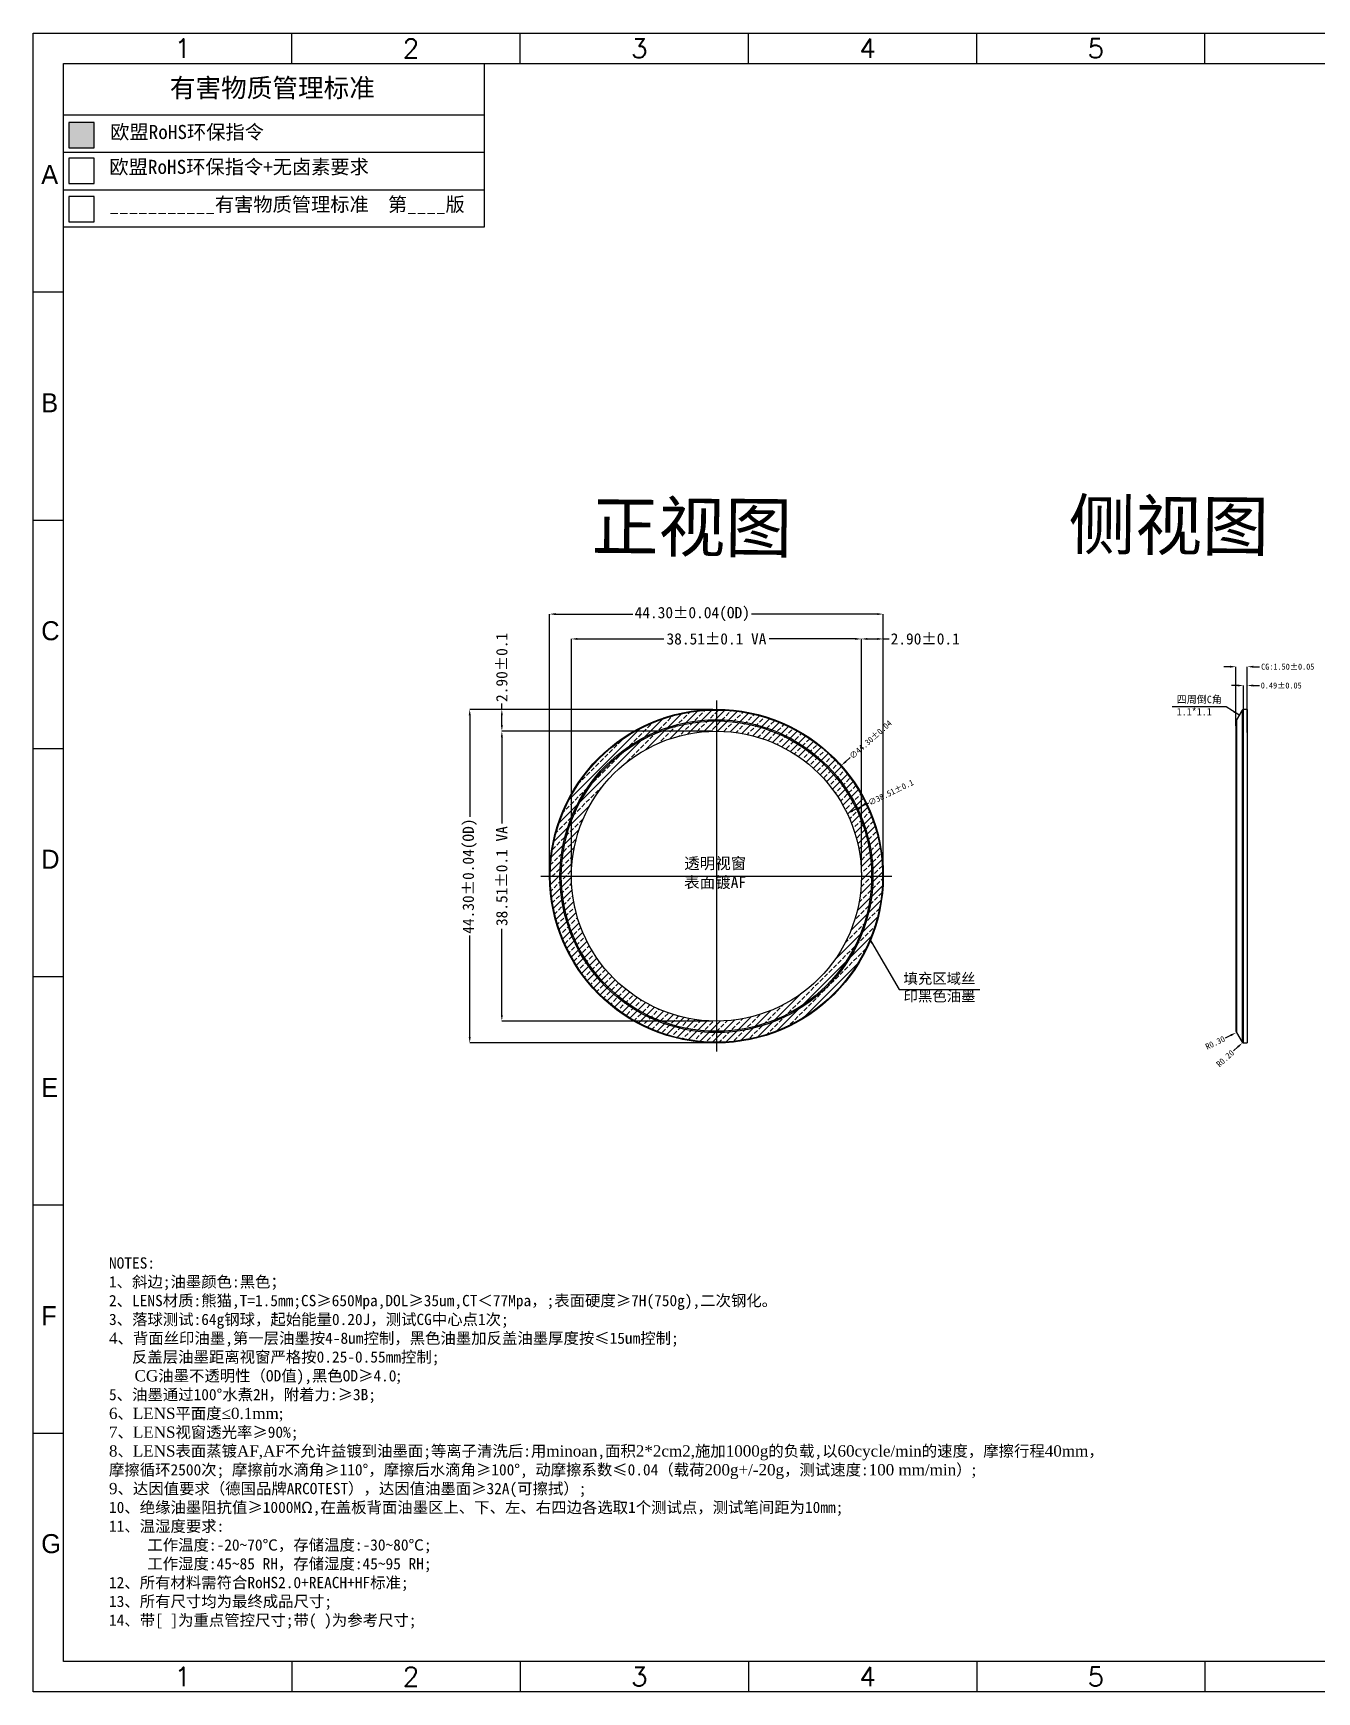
# Model space of a CAD drawing. Header units: millimetres. Extents: x -19 to 3409, y 490 to 920.
# Drawn here: x 2739.9 to 2910.4, y 644.2 to 864.5 of the extents above; entities that cross this region are included whole.
import ezdxf
from ezdxf.lldxf.tags import DXFTag

# ---------------------------------------------------------------- set-up
doc = ezdxf.new("R2010")
doc.units = ezdxf.units.MM
doc.layers.get('0').update_dxf_attribs({"lineweight": 5})
doc.layers.get('Defpoints').update_dxf_attribs({"lineweight": 5})
doc.layers.add('DIM', color=3, linetype='Continuous', lineweight=5)
doc.layers.add('图框', color=7, linetype='Continuous', lineweight=5)
doc.styles.get("Standard").update_dxf_attribs({"font": 'txt', "bigfont": 'gbcbig.shx'})
doc.styles.add('常规', font='', dxfattribs={"height": 1.5})
doc.styles.add('汉字', font='')
doc.styles.add('黑体', font='simhei.ttf')
doc.styles.get('常规').set_extended_font_data('SimSun')
doc.styles.get('汉字').set_extended_font_data('SimSun')
tags = doc.linetypes.add('CENTER', pattern=[0.6, 0.375, -0.075, 0.075, -0.075]).pattern_tags.tags
tags[10:11] = [DXFTag(74, 4), DXFTag(75, 0), DXFTag(340, '0'), DXFTag(46, 1.0), DXFTag(50, 0.0), DXFTag(44, 0.0), DXFTag(45, 0.0)]
tags[8:9] = [DXFTag(74, 4), DXFTag(75, 0), DXFTag(340, '0'), DXFTag(46, 1.0), DXFTag(50, 0.0), DXFTag(44, 0.0), DXFTag(45, 0.0)]
tags[6:7] = [DXFTag(74, 4), DXFTag(75, 0), DXFTag(340, '0'), DXFTag(46, 1.0), DXFTag(50, 0.0), DXFTag(44, 0.0), DXFTag(45, 0.0)]
tags[4:5] = [DXFTag(74, 4), DXFTag(75, 0), DXFTag(340, '0'), DXFTag(46, 1.0), DXFTag(50, 0.0), DXFTag(44, 0.0), DXFTag(45, 0.0)]
doc.dimstyles.new('DIM', dxfattribs={"dimtxt": 0.8, "dimasz": 0.8, "dimexe": 0, "dimexo": 0.5, "dimgap": 0.11, "dimtad": 0, "dimzin": 1, "dimdsep": 46, "dimtxsty": '汉字', "dimcen": 0, "dimclrd": 256, "dimclre": 256, "dimclrt": 256, "dimadec": 0, "dimazin": 0, "dimtm": 1e-09, "dimtfac": 1, "dimtofl": 0, "dimtmove": 0, "dimatfit": 3, "dimfxl": 0, "dimlwd": 5, "dimlwe": 5, "dimarcsym": 0})

# ---------------------------------------------------------------- blocks, each defined once
blk = doc.blocks.new('*D97')
at = {"layer": 'Defpoints', "color": 0, "lineweight": 5, "transparency": 16777216}
for p in [(2901.137530870807, 777.8800237559018), (2900.644567622508, 774.1965275257448), (2901.137530870807, 773.434177672154)]:
    blk.add_point(p, dxfattribs=at)
at = {"layer": 'DIM', "lineweight": 5, "transparency": 16777216}
for p, q in [((2899.844567622507, 777.8800237559018), (2899.044567622508, 777.8800237559018)), ((2900.644567622508, 774.6965275257448), (2900.644567622508, 777.8800237559018)), ((2901.137530870807, 773.934177672154), (2901.137530870807, 777.8800237559018)), ((2901.937530870808, 777.8800237559018), (2902.737530870807, 777.8800237559018))]:
    blk.add_line(p, q, dxfattribs=at)
for points in [[(2899.844567622507, 778.0133570892351), (2899.844567622507, 777.7466904225685), (2900.644567622508, 777.8800237559018)], [(2901.937530870808, 778.0133570892351), (2901.937530870808, 777.7466904225685), (2901.137530870807, 777.8800237559018)]]:
    blk.add_solid(points, dxfattribs=at)
at = {"layer": 'DIM', "lineweight": 5, "transparency": 16777216, "insert": (2905.645296233936, 777.8800237559018), "char_height": 0.8, "attachment_point": 5, "style": '汉字'}
blk.add_mtext('0.49±0.05', dxfattribs=at)
blk = doc.blocks.new('*D185')
at = {"layer": 'Defpoints', "color": 0, "lineweight": 5, "transparency": 16777216}
for p in [(16.57900382246847, 14.68874168384012), (-16.57900382246877, -14.68874168383993)]:
    blk.add_point(p, dxfattribs=at)
at = {"layer": 'DIM', "color": 1, "lineweight": 5, "transparency": 16777216}
blk.add_line((17.77658423402376, 15.7497794578421), (17.17779402824612, 15.21926057084111), dxfattribs=at)
blk.add_solid([(17.08937421374595, 15.31905893847072), (17.26621384274628, 15.11946220321151), (16.57900382246847, 14.68874168384012)], dxfattribs=at)
at = {"layer": 'DIM', "color": 1, "lineweight": 5, "transparency": 16777216, "insert": (20.46976424876952, 18.13589541319692), "char_height": 0.8, "attachment_point": 5, "rotation": 41.54044798630232, "style": '汉字'}
blk.add_mtext('∅44.30±0.04', dxfattribs=at)
blk = doc.blocks.new('*D186')
at = {"layer": 'Defpoints', "color": 0, "lineweight": 5, "transparency": 16777216}
for p in [(17.35784889300272, 8.32872567725883), (-17.35784988164209, -8.32872567725769)]:
    blk.add_point(p, dxfattribs=at)
at = {"layer": 'DIM', "color": 1, "lineweight": 5, "transparency": 16777216}
blk.add_line((20.21262397073687, 9.698517404457881), (18.079116644364, 8.674807793014972), dxfattribs=at)
blk.add_solid([(18.02143629173797, 8.79501908490852), (18.13679699699002, 8.554596501121427), (17.35784889300272, 8.32872567725883)], dxfattribs=at)
at = {"layer": 'DIM', "color": 1, "lineweight": 5, "transparency": 16777216, "insert": (23.16453792298528, 11.11491876746917), "char_height": 0.8, "attachment_point": 5, "rotation": 25.632844260396777, "style": '汉字'}
blk.add_mtext('∅38.51±0.1', dxfattribs=at)
blk = doc.blocks.new('*D104')
at = {"layer": 'Defpoints', "color": 0, "lineweight": 5, "transparency": 16777216}
for p in [(2901.137530870807, 780.3777581904085), (2899.637530870809, 772.0276969235434), (2901.137530870807, 771.1629842480427)]:
    blk.add_point(p, dxfattribs=at)
at = {"layer": 'DIM', "lineweight": 5, "transparency": 16777216}
for p, q in [((2898.837530870809, 780.3777581904085), (2898.037530870809, 780.3777581904085)), ((2899.637530870809, 772.5276969235434), (2899.637530870809, 780.3777581904085)), ((2901.137530870807, 771.6629842480427), (2901.137530870807, 780.3777581904085)), ((2901.937530870807, 780.3777581904085), (2902.737530870807, 780.3777581904085))]:
    blk.add_line(p, q, dxfattribs=at)
for points in [[(2898.837530870809, 780.5110915237418), (2898.837530870809, 780.2444248570752), (2899.637530870809, 780.3777581904085)], [(2901.937530870807, 780.5110915237418), (2901.937530870807, 780.2444248570752), (2901.137530870807, 780.3777581904085)]]:
    blk.add_solid(points, dxfattribs=at)
at = {"layer": 'DIM', "lineweight": 5, "transparency": 16777216, "insert": (2906.512335340081, 780.3777581904085), "char_height": 0.8, "attachment_point": 5, "style": '汉字'}
blk.add_mtext('CG:1.50±0.05', dxfattribs=at)
blk = doc.blocks.new('*D116')
at = {"layer": 'Defpoints', "color": 0, "lineweight": 5, "transparency": 16777216}
for p in [(2900.496305004879, 730.4303782376719), (2900.644567622506, 730.564610112476)]:
    blk.add_point(p, dxfattribs=at)
at = {"layer": 'DIM', "lineweight": 5, "transparency": 16777216}
blk.add_line((2899.310204063851, 729.3565232392227), (2899.903254534365, 729.8934507384474), dxfattribs=at)
blk.add_solid([(2899.813766617828, 729.9922924835332), (2899.992742450903, 729.7946089933619), (2900.496305004879, 730.4303782376719)], dxfattribs=at)
at = {"layer": 'DIM', "lineweight": 5, "transparency": 16777216, "insert": (2898.203245542457, 728.3543210655655), "char_height": 0.8, "attachment_point": 5, "rotation": 42.156609024430644, "style": '汉字'}
blk.add_mtext('R0.20', dxfattribs=at)
blk = doc.blocks.new('T2')
at = {"color": 6, "linetype": 'Continuous'}
for p, q in [((-0.6590454525471614, 22.05815151825943), (-1.452353542614674, 20.77411671143836)), ((0, 22.14999999999993), (-0.4908097574698331, 22.14999999999993)), ((0, 22.14999999999993), (0, -22.15000000000004)), ((-1.499999999999091, 20.61188943404893), (-1.5, -20.61188943414886)), ((-1.452353542616038, -20.77411671153795), (-0.659045452614464, -22.05815151825955)), ((-0.4908097575371357, -22.15000000000016), (0, -22.15000000000004))]:
    blk.add_line(p, q, dxfattribs=at)
at = {"color": 6, "lineweight": 5}
for p, q in [((-0.6590454525471614, 22.05815151825943), (-0.659045452614464, -22.05815151825955)), ((-0.4908097575371357, -22.15000000000016), (-0.4908097574693784, 22.14999999999993)), ((-1.452353542614674, 20.77411671143859), (-1.452353542616493, -20.77411671153716))]:
    blk.add_line(p, q, dxfattribs=at)
at = {"color": 6, "linetype": 'Continuous'}
for centre, radius, start, end in [((-0.4908097574698331, 21.94999999999989), 0.2, 90, 147.2647737289539), ((-1.199999999998909, 20.61188943404893), 0.3, 147.2647737289539, 180), ((-1.199999999999818, -20.61188943414886), 0.3, 180, 212.7352262709827), ((-0.4908097575371357, -21.95000000000011), 0.2, 212.7352262709938, 270)]:
    blk.add_arc(centre, radius, start, end, dxfattribs=at)
blk = doc.blocks.new('*D149')
at = {"layer": 'Defpoints', "color": 0, "lineweight": 5, "transparency": 16777216}
for p in [(2899.666827215249, 731.7734166533844), (2899.937530870808, 731.902720678328)]:
    blk.add_point(p, dxfattribs=at)
at = {"layer": 'DIM', "lineweight": 5, "transparency": 16777216}
blk.add_line((2898.223074385598, 731.0837951870162), (2898.944950800424, 731.4286059202002), dxfattribs=at)
blk.add_solid([(2898.887482344893, 731.5489186560045), (2899.002419255954, 731.308293184396), (2899.666827215249, 731.7734166533844)], dxfattribs=at)
at = {"layer": 'DIM', "lineweight": 5, "transparency": 16777216, "insert": (2896.875655761864, 730.440188616676), "char_height": 0.8, "attachment_point": 5, "rotation": 25.53189130172447, "style": '汉字'}
blk.add_mtext('R0.30', dxfattribs=at)
blk = doc.blocks.new('*D237')
at = {"layer": 'Defpoints', "color": 0, "lineweight": 5, "transparency": 16777216}
for p in [(2852.797469803277, 787.3679170930403), (2808.497469803277, 752.5646101124771), (2852.797469803277, 752.5646101124771)]:
    blk.add_point(p, dxfattribs=at)
at = {"layer": 'DIM', "lineweight": 5, "transparency": 16777216}
for p, q in [((2808.497469803277, 753.0646101124771), (2808.497469803277, 787.3679170930403)), ((2809.297469803277, 787.3679170930403), (2819.554802895908, 787.3679170930403)), ((2851.997469803277, 787.3679170930403), (2835.319495633338, 787.3679170930403)), ((2852.797469803277, 753.0646101124771), (2852.797469803277, 787.3679170930403))]:
    blk.add_line(p, q, dxfattribs=at)
for points in [[(2809.297469803277, 787.5012504263736), (2809.297469803277, 787.234583759707), (2808.497469803277, 787.3679170930403)], [(2851.997469803277, 787.5012504263736), (2851.997469803277, 787.234583759707), (2852.797469803277, 787.3679170930403)]]:
    blk.add_solid(points, dxfattribs=at)
at = {"layer": 'DIM', "lineweight": 5, "transparency": 16777216, "insert": (2827.437149264623, 787.3679170930403), "char_height": 1.5, "attachment_point": 5, "style": '汉字'}
blk.add_mtext('\\A1;44.30±0.04(OD)', dxfattribs=at)
blk = doc.blocks.new('*D238')
at = {"layer": 'Defpoints', "color": 0, "lineweight": 5, "transparency": 16777216}
for p in [(2849.900069308957, 784.0664901156209), (2811.394869308957, 752.5646101124771), (2849.900069308957, 752.5646101124771)]:
    blk.add_point(p, dxfattribs=at)
at = {"layer": 'DIM', "lineweight": 5, "transparency": 16777216}
for p, q in [((2811.394869308957, 753.0646101124771), (2811.394869308957, 784.0664901156209)), ((2812.194869308958, 784.0664901156209), (2823.649201152532, 784.0664901156209)), ((2849.100069308957, 784.0664901156209), (2837.645737465382, 784.0664901156209)), ((2849.900069308957, 753.0646101124771), (2849.900069308957, 784.0664901156209))]:
    blk.add_line(p, q, dxfattribs=at)
for points in [[(2812.194869308958, 784.1998234489542), (2812.194869308958, 783.9331567822876), (2811.394869308957, 784.0664901156209)], [(2849.100069308957, 784.1998234489542), (2849.100069308957, 783.9331567822876), (2849.900069308957, 784.0664901156209)]]:
    blk.add_solid(points, dxfattribs=at)
at = {"layer": 'DIM', "lineweight": 5, "transparency": 16777216, "insert": (2830.647469308957, 784.0664901156209), "char_height": 1.5, "attachment_point": 5, "style": '汉字'}
blk.add_mtext('38.51%%P0.1 VA', dxfattribs=at)
blk = doc.blocks.new('*D239')
at = {"layer": 'Defpoints', "color": 0, "lineweight": 5, "transparency": 16777216}
for p in [(2830.647469803277, 771.8172101124771), (2802.14944871969, 733.3120101124772), (2830.647469803277, 733.3120101124771)]:
    blk.add_point(p, dxfattribs=at)
at = {"layer": 'DIM', "lineweight": 5, "transparency": 16777216}
for p, q in [((2830.147469803277, 771.8172101124771), (2802.14944871969, 771.8172101124773)), ((2802.14944871969, 771.0172101124773), (2802.14944871969, 759.5628782689018)), ((2802.14944871969, 734.1120101124772), (2802.14944871969, 745.5663419560526)), ((2830.147469803277, 733.3120101124771), (2802.14944871969, 733.3120101124772))]:
    blk.add_line(p, q, dxfattribs=at)
for points in [[(2802.016115386356, 771.0172101124773), (2802.282782053023, 771.0172101124773), (2802.14944871969, 771.8172101124773)], [(2802.016115386356, 734.1120101124772), (2802.282782053023, 734.1120101124772), (2802.14944871969, 733.3120101124772)]]:
    blk.add_solid(points, dxfattribs=at)
at = {"layer": 'DIM', "lineweight": 5, "transparency": 16777216, "insert": (2802.14944871969, 752.5646101124776), "char_height": 1.5, "attachment_point": 5, "rotation": 90, "style": '汉字'}
blk.add_mtext('38.51%%P0.1 VA', dxfattribs=at)
blk = doc.blocks.new('*D240')
at = {"layer": 'Defpoints', "color": 0, "lineweight": 5, "transparency": 16777216}
for p in [(2852.797469803277, 784.0664901156209), (2849.900069308957, 752.5646101124771), (2852.797469803277, 752.5646101124771)]:
    blk.add_point(p, dxfattribs=at)
at = {"layer": 'DIM', "lineweight": 5, "transparency": 16777216}
for p, q in [((2849.900069308957, 753.0646101124771), (2849.900069308957, 784.0664901156209)), ((2850.700069308957, 784.0664901156209), (2851.997469803277, 784.0664901156209)), ((2852.797469803277, 753.0646101124771), (2852.797469803277, 784.0664901156209)), ((2852.797469803277, 784.0664901156209), (2853.597469803277, 784.0664901156209))]:
    blk.add_line(p, q, dxfattribs=at)
for points in [[(2850.700069308957, 784.1998234489542), (2850.700069308957, 783.9331567822876), (2849.900069308957, 784.0664901156209)], [(2851.997469803277, 784.1998234489542), (2851.997469803277, 783.9331567822876), (2852.797469803277, 784.0664901156209)]]:
    blk.add_solid(points, dxfattribs=at)
at = {"layer": 'DIM', "lineweight": 5, "transparency": 16777216, "insert": (2858.370877624506, 784.0664901156209), "char_height": 1.5, "attachment_point": 5, "style": '汉字'}
blk.add_mtext('2.90%%P0.1', dxfattribs=at)
blk = doc.blocks.new('*D241')
at = {"layer": 'Defpoints', "color": 0, "lineweight": 5, "transparency": 16777216}
for p in [(2802.149448719691, 774.7146101124772), (2830.647469803277, 774.7146101124771), (2830.647469803277, 771.8172101124771)]:
    blk.add_point(p, dxfattribs=at)
at = {"layer": 'DIM', "lineweight": 5, "transparency": 16777216}
for p, q in [((2802.149448719691, 774.7146101124772), (2802.149448719691, 775.5146101124772)), ((2830.147469803277, 774.7146101124771), (2802.149448719691, 774.7146101124772)), ((2802.149448719691, 772.6172101124772), (2802.149448719691, 773.9146101124772)), ((2830.147469803277, 771.8172101124771), (2802.149448719691, 771.8172101124773))]:
    blk.add_line(p, q, dxfattribs=at)
for points in [[(2802.016115386357, 773.9146101124772), (2802.282782053024, 773.9146101124772), (2802.149448719691, 774.7146101124772)], [(2802.016115386357, 772.6172101124772), (2802.282782053024, 772.6172101124772), (2802.149448719691, 771.8172101124773)]]:
    blk.add_solid(points, dxfattribs=at)
at = {"layer": 'DIM', "lineweight": 5, "transparency": 16777216, "insert": (2802.149448719691, 780.2880179337066), "char_height": 1.5, "attachment_point": 5, "rotation": 90, "style": '汉字'}
blk.add_mtext('2.90%%P0.1', dxfattribs=at)
blk = doc.blocks.new('*D242')
at = {"layer": 'Defpoints', "color": 0, "lineweight": 5, "transparency": 16777216}
for p in [(2830.647469803277, 774.7146101124771), (2797.885488287246, 730.4146101124772), (2830.647469803277, 730.4146101124771)]:
    blk.add_point(p, dxfattribs=at)
at = {"layer": 'DIM', "lineweight": 5, "transparency": 16777216}
for p, q in [((2830.147469803277, 774.7146101124771), (2797.885488287246, 774.7146101124772)), ((2797.885488287246, 773.9146101124772), (2797.885488287246, 760.4469564811923)), ((2797.885488287246, 731.2146101124772), (2797.885488287246, 744.6822637437622)), ((2830.147469803277, 730.4146101124771), (2797.885488287246, 730.4146101124772))]:
    blk.add_line(p, q, dxfattribs=at)
for points in [[(2797.752154953912, 773.9146101124772), (2798.018821620579, 773.9146101124772), (2797.885488287246, 774.7146101124772)], [(2797.752154953912, 731.2146101124772), (2798.018821620579, 731.2146101124772), (2797.885488287246, 730.4146101124772)]]:
    blk.add_solid(points, dxfattribs=at)
at = {"layer": 'DIM', "lineweight": 5, "transparency": 16777216, "insert": (2797.885488287246, 752.5646101124776), "char_height": 1.5, "attachment_point": 5, "rotation": 90, "style": '汉字'}
blk.add_mtext('\\A1;44.30±0.04(OD)', dxfattribs=at)
blk = doc.blocks.new('T1')
at = {"linetype": 'Continuous'}
h = blk.add_hatch(dxfattribs=at)
h.set_pattern_fill('JIS_STN_2.5', color=6, scale=0.5)
h.set_pattern_definition([(45, (-2776.984176670839, -808.9647290177832), (-0.8838834764831843, 0.8838834764831844), []), (45, (-2776.101676670839, -808.9647290177832), (-0.8838834764831843, 0.8838834764831844), [0.6, -0.25])])
h.paths.add_polyline_path([(-22.15000000000009, 4.547473508864641e-13, 1), (22.15000000000009, 4.547473508864641e-13, 1)])
h.paths.add_polyline_path([(19.25259950567988, 6.821210263296962e-13, -1), (-19.25260049431972, 6.821210263296962e-13, -1)], flags=16)
at = {"color": 1, "linetype": 'CENTER'}
blk.add_line((0, 23.31000000000006), (0, -23.31000000000017), dxfattribs=at)
blk.add_lwpolyline([(-23.30999999999995, 2.273736754432321e-13), (23.30999999999995, 2.273736754432321e-13)], dxfattribs=at)
at = {"color": 6, "linetype": 'Continuous'}
for centre, radius in [((0, 2.273736754432321e-13), 22.15), ((-4.943199201079551e-07, 2.273736754432321e-13), 19.2526)]:
    blk.add_circle(centre, radius, dxfattribs=at)
at = {"color": 255, "linetype": 'Continuous'}
for radius in [22.0609400392, 20.7755773675, 20.6091673087]:
    blk.add_circle((0, 2.273736754432321e-13), radius, dxfattribs=at)
at = {"layer": 'DIM', "color": 1, "lineweight": 5}
dim = blk.add_diameter_dim_2p(p1=(-16.57900382246877, -14.68874168383993), p2=(16.57900382246847, 14.68874168384012), dimstyle='DIM', override={"dimclrd": 1, "dimclrt": 1, "dimtol": 1, "dimtp": 0.04, "dimtm": 0.04}, dxfattribs=at)
dim.commit()
dim.dimension.update_dxf_attribs({"geometry": '*D185', "text_midpoint": (20.46976424876952, 18.13589541319692)})
dim = blk.add_diameter_dim_2p(p1=(-17.35784988164209, -8.32872567725769), p2=(17.35784889300272, 8.32872567725883), dimstyle='DIM', override={"dimclrd": 1, "dimclrt": 1, "dimtol": 1, "dimtp": 0.1, "dimtm": 0.1}, dxfattribs=at)
dim.commit()
dim.dimension.update_dxf_attribs({"geometry": '*D186', "text_midpoint": (23.16453792298528, 11.11491876746917), "dimtype": 163})

msp = doc.modelspace()

# ---------------------------------------------------------------- hatches: boundary and pattern name
at = {"lineweight": 5}
h = msp.add_hatch(dxfattribs=at)
h.set_pattern_fill('ANGLE', color=2, angle=180)
h.set_pattern_definition([(180, (5215.892692148225, 625.7125474458729), (-8.554157892044263e-16, -6.985), [5.08, -1.905]), (270, (5215.892692148225, 625.7125474458729), (6.985, -1.283123683806639e-15), [5.08, -1.905])])
h.paths.add_polyline_path([(2799.726687283579, 808.2383939328373), (2803.726687283579, 808.2383939328374), (2803.726687283579, 811.2383939328373, 0.4142135623730951), (2802.726687283579, 812.2383939328373), (2799.726687283579, 812.2383939328373)])
h = msp.add_hatch(dxfattribs=at)
h.set_pattern_fill('ANGLE', color=2, angle=180)
h.set_pattern_definition([(180, (5243.614609579707, 625.7281202551029), (-8.554157892044263e-16, -6.985), [5.08, -1.905]), (270, (5243.614609579707, 625.7281202551029), (6.985, -1.283123683806639e-15), [5.08, -1.905])])
h.paths.add_polyline_path([(2827.44860471506, 808.2539667420673), (2831.44860471506, 808.2539667420674), (2831.44860471506, 811.2539667420673, 0.4142135623730951), (2830.44860471506, 812.2539667420673), (2827.44860471506, 812.2539667420673)])
at = {"layer": '图框', "lineweight": 5}
msp.add_hatch(color=3, dxfattribs=at).paths.add_polyline_path([(2744.672898461456, 852.6679008486084), (2744.672898461456, 849.3053096166084), (2748.035489693456, 849.3053096166084), (2748.035489693456, 852.6679008486084)])

# ---------------------------------------------------------------- linework, layer by layer
at = {"layer": '图框', "color": 7, "linetype": 'ByBlock', "lineweight": 5, "ltscale": 0.55}
for p, q in [((2739.917119437978, 644.2302454928516), (2739.917119437979, 864.5204282136949)), ((2739.917119437979, 864.5204282136949), (3051.109189639414, 864.5204282136949)), ((2774.269954538704, 860.4783931129716), (2774.269954538704, 864.5204282136949)), ((2804.580754538703, 860.4783931129716), (2804.580754538703, 864.5204282136949)), ((2834.891554538703, 860.4783931129716), (2834.891554538703, 864.5204282136949)), ((2865.202354538703, 860.4783931129716), (2865.202354538703, 864.5204282136949)), ((2895.513154538703, 860.4783931129716), (2895.513154538703, 864.5204282136949)), ((2743.959154538702, 648.2722805935753), (2743.959154538702, 860.4783931129716)), ((2743.959154538702, 860.4783931129716), (3047.067154538705, 860.4783931129716)), ((2739.917119437979, 830.163129857541), (2743.959154538702, 830.163129857541)), ((2739.917119437979, 799.8478666021105), (2743.959154538702, 799.8478666021105)), ((2739.917119437979, 769.5326033466799), (2743.959154538702, 769.5326033466799)), ((2739.917119437979, 739.2173400912492), (2743.959154538702, 739.2173400912492)), ((2739.917119437979, 708.9020768358185), (2743.959154538702, 708.9020768358185)), ((2739.917119437979, 678.5868135803878), (2743.959154538702, 678.5868135803878)), ((3047.067154538704, 648.2722805935753), (2743.959154538702, 648.2722805935753)), ((2774.269954538704, 648.272280593574), (2774.269954538704, 644.2302454928507)), ((2804.580754538703, 648.272280593574), (2804.580754538703, 644.2302454928507)), ((2834.891554538703, 648.272280593574), (2834.891554538703, 644.2302454928507)), ((2865.202354538703, 648.272280593574), (2865.202354538703, 644.2302454928507)), ((2895.513154538703, 648.272280593574), (2895.513154538703, 644.2302454928507)), ((2895.513154538703, 648.272280593574), (2895.513154538703, 644.2302454928507)), ((3051.10918963943, 644.2302454928506), (2739.917119437979, 644.2302454928516))]:
    msp.add_line(p, q, dxfattribs=at)
at = {"layer": '图框', "color": 1, "lineweight": 5}
for points in [[(2743.959154538702, 860.4783931129716), (2799.802237430214, 860.4783931129716), (2799.802237430214, 838.7404860356538), (2743.959154538702, 838.7404860356538)], [(2744.672898461456, 849.3053096166084), (2748.035489693456, 849.3053096166084), (2748.035489693456, 852.6679008486084), (2744.672898461456, 852.6679008486084)], [(2744.672898461456, 844.5583272005548), (2748.035489693456, 844.5583272005548), (2748.035489693456, 847.9209184325548), (2744.672898461456, 847.9209184325548)], [(2744.672898461456, 839.4599759045702), (2748.035489693456, 839.4599759045702), (2748.035489693456, 842.8225671365703), (2744.672898461456, 842.8225671365703)]]:
    msp.add_lwpolyline(points, close=True, dxfattribs=at)
at = {"layer": '图框', "color": 1, "linetype": 'Continuous', "lineweight": 5}
for points in [[(2743.959154538702, 853.6853359556538), (2799.802237430214, 853.6853359556538)], [(2743.959154538702, 848.7037193156541), (2799.802237430214, 848.7037193156541)], [(2743.959154538702, 843.7221026756534), (2799.802237430214, 843.7221026756534)]]:
    msp.add_lwpolyline(points, dxfattribs=at)

# ---------------------------------------------------------------- block references
at = {"lineweight": 5}
for name, p in [('T1', (2830.647469803277, 752.5646101124769)), ('T2', (2901.137530870807, 752.5646101124769))]:
    msp.add_blockref(name, p, dxfattribs=at)

# ---------------------------------------------------------------- texts
at = {"color": 3, "char_height": 6.5, "width": 39.65517184932808, "attachment_point": 1, "rotation": 359.4231826596138}
for s, insert in [('{\\fSimSun|b0|i0|c134|p54;正视图}', (2814.121010656171, 802.3216372313885)), ('{\\fSimSun|b0|i0|c134|p54;侧视图}', (2877.444159004619, 802.532647970916))]:
    msp.add_mtext(s, dxfattribs=dict(at, insert=insert))
at = {"layer": 'DIM', "color": 1, "lineweight": 0, "attachment_point": 1}
for s, insert, char_height, width in [('{\\fSimSun|b0|i0|c134|p54;\\C256;四周倒C角\\P1.1*1.1}', (2891.757058838477, 776.5196862512825), 0.9799999999999999, 7.580588839382202), ('{\\fSimSun|b0|i0|c134|p54;\\C256;填充区域丝\\P印黑色油墨}', (2855.489322680855, 739.6683461278136), 1.4, 10.82941262768886)]:
    msp.add_mtext(s, dxfattribs=dict(at, insert=insert, char_height=char_height, width=width))
at = {"layer": 'DIM', "lineweight": 5, "insert": (2826.353279060052, 755.0264972722184), "char_height": 1.512, "width": 42.2632708494444, "attachment_point": 1, "style": '黑体'}
msp.add_mtext('透明视窗\\P表面镀AF', dxfattribs=at)
at = {"layer": 'DIM', "lineweight": -3, "insert": (2749.984422657625, 652.6045417397255), "char_height": 1.4976, "width": 136.1861821150035, "attachment_point": 7, "style": '常规'}
msp.add_mtext('{\\C4;NOTES:\\P1、斜边;油墨颜色:黑色；\\P2、LENS材质:\\C3;熊猫,T=1.5mm;\\C1;CS≥650Mpa,DOL≥35um,CT＜77Mpa，\\C4;;表面硬度≥7H(750g),二次钢化。\\P3、落球测试:64g钢球，起始能量0.20J，测试CG中心点1次;\\P\\fTimes New Roman|b0|i0|c134|p18;4\\fSimSun|b0|i0|c134|p2;、背面丝印油墨,第一层油墨按4-8um控制，黑色油墨加反盖油墨厚度按≤15um控制;\\P   反盖层油墨距离视窗严格按0.25-0.55mm控制;\\P\\fTimes New Roman|b0|i0|c134|p18;      CG\\fSimSun|b0|i0|c134|p2;油墨不透明性（OD值),黑色OD≥4.0\\fTimes New Roman|b0|i0|c134|p18;;\\fSimSun|b0|i0|c134|p2;\\P5、油墨通过100%%D水煮2H，附着力:≥3B;\\P\\fTimes New Roman|b0|i0|c134|p18;6\\fSimSun|b0|i0|c134|p2;、\\fTimes New Roman|b0|i0|c134|p18;LENS\\fSimSun|b0|i0|c134|p2;平面度\\fTimes New Roman|b0|i0|c134|p18;≤0.1mm;\\P7\\fSimSun|b0|i0|c134|p2;、\\fTimes New Roman|b0|i0|c134|p18;LENS\\fSimSun|b0|i0|c134|p2;视窗透光率≥90%; \\P\\fTimes New Roman|b0|i0|c134|p18;8\\fSimSun|b0|i0|c134|p2;、\\fTimes New Roman|b0|i0|c134|p18;LENS\\fSimSun|b0|i0|c134|p2;表面蒸镀\\fTimes New Roman|b0|i0|c134|p18;AF,AF\\fSimSun|b0|i0|c134|p2;不允许益镀到油墨面;等离子清洗后:用\\fTimes New Roman|b0|i0|c134|p18;minoan\\fSimSun|b0|i0|c134|p2;,面积\\fTimes New Roman|b0|i0|c134|p18;2*2cm2,\\fSimSun|b0|i0|c134|p2;施加\\fTimes New Roman|b0|i0|c134|p18;1000g\\fSimSun|b0|i0|c134|p2;的负载,以\\fTimes New Roman|b0|i0|c134|p18;60cycle/min\\fSimSun|b0|i0|c134|p2;的速度，摩擦行程\\fTimes New Roman|b0|i0|c134|p18;40mm\\fSimSun|b0|i0|c134|p2;，\\P摩擦循环2500次; 摩擦前水滴角≥110%%D，摩擦后水滴角≥100%%D, 动摩擦系数≤0.04（载荷\\fTimes New Roman|b0|i0|c134|p18;200g+/-20g\\fSimSun|b0|i0|c134|p2;，测试速度:\\fTimes New Roman|b0|i0|c134|p18;100 mm/min\\fSimSun|b0|i0|c134|p2;）\\fTimes New Roman|b0|i0|c134|p18;;\\P9\\fSimSun|b0|i0|c134|p2;、达因值要求（德国品牌ARCOTEST），达因值油墨面≥32A(可擦拭）;\\P10、绝缘油墨阻抗值≥1000MΩ,在盖板背面油墨区上、下、左、右四边各选取1个测试点，测试笔间距为10mm;\\P11、温湿度要求:\\P     工作温度:-20~70℃，存储温度:-30~80℃;\\P     工作湿度:45~85 RH，存储湿度:45~95 RH;\\P12、所有材料需符合RoHS2.0+REACH+HF标准;\\P13、所有尺寸均为最终成品尺寸;\\P14、带[ ]为重点管控尺寸;带( )为参考尺寸;}', dxfattribs=at)
at = {"layer": '图框', "color": 7, "linetype": 'ByBlock', "lineweight": 5, "ltscale": 0.55, "char_height": 2.526271937952558, "width": 4.300321143660369}
for s, insert, attachment_point in [('1', (2758.698716172979, 863.7592046361087), 1), ('2', (2789.009516172979, 863.7592046361087), 1), ('3', (2819.320316172979, 863.7592046361087), 1), ('4', (2849.631116172979, 863.7592046361087), 1), ('5', (2879.941916172978, 863.7592046361087), 1), ('{\\f\uffd0ￂﾼﾚￃ\ufff7\ufff3w|b0|i0|c136|p54;A}', (2740.983155277137, 844.4799704405743), 7), ('{\\f\uffd0ￂﾼﾚￃ\ufff7\ufff3w|b0|i0|c134|p54;B}', (2740.983155277137, 814.1691704405744), 7), ('{\\f\uffd0ￂﾼﾚￃ\ufff7\ufff3w|b0|i0|c134|p54;C}', (2740.983155277137, 783.8583704405743), 7), ('{\\f\uffd0ￂﾼﾚￃ\ufff7\ufff3w|b0|i0|c134|p54;D}', (2740.983155277137, 753.5475704405743), 7), ('{\\f\uffd0ￂﾼﾚￃ\ufff7\ufff3w|b0|i0|c134|p54;E}', (2740.983155277137, 723.2367704405743), 7), ('{\\f\uffd0ￂﾼﾚￃ\ufff7\ufff3w|b0|i0|c134|p54;F}', (2740.983155277137, 692.9259704405744), 7), ('{\\f\uffd0ￂﾼﾚￃ\ufff7\ufff3w|b0|i0|c134|p54;G}', (2740.983155277137, 662.6151704405744), 7), ('1', (2758.698716172979, 644.9914690704369), 7), ('2', (2789.009516172979, 644.9914690704369), 7), ('3', (2819.320316172979, 644.9914690704369), 7), ('4', (2849.631116172979, 644.9914690704369), 7), ('5', (2879.941916172978, 644.9914690704369), 7)]:
    msp.add_mtext(s, dxfattribs=dict(at, insert=insert, attachment_point=attachment_point))
at = {"layer": '图框', "color": 1, "lineweight": 5, "attachment_point": 1}
for s, insert, char_height, width in [('{\\fSimSun|b1|i0|c134|p2;有害物质管理标准}', (2758.059763176521, 858.5053999713343), 2.496, 30.09548270191931), ('{\\fSimSun|b0|i0|c134|p2;欧盟RoHS环保指令}', (2750.142111634729, 852.3316367739263), 1.872, 21.49716311365749), ('{\\fSimSun|b0|i0|c134|p2;欧盟RoHS环保指令+无卤素要求}', (2750.037782117307, 847.6991750744386), 1.872, 37.03176220113719), ('{\\fSimSun|b0|i0|c134|p2;___________有害物质管理标准  第____版}', (2750.037782117307, 842.717558434439), 1.872, 49.56644207910229)]:
    msp.add_mtext(s, dxfattribs=dict(at, insert=insert, char_height=char_height, width=width))

# ---------------------------------------------------------------- dimensions: what is measured, and where the dimension line sits
at = {"layer": 'DIM', "lineweight": 5}
dim = msp.add_linear_dim(base=(2852.797469803277, 787.3679170930403), p1=(2808.497469803277, 752.5646101124771), p2=(2852.797469803277, 752.5646101124771), text='<>(OD)', dimstyle='DIM', override={"dimtxt": 1.5, "dimtol": 1, "dimtp": 0.04, "dimtm": 0.04, "dimtdec": 3, "dimfxl": 0.8, "dimtolj": 1, "dimarcsym": 1}, dxfattribs=at)
dim.commit()
dim.dimension.update_dxf_attribs({"geometry": '*D237', "text_midpoint": (2827.437149264623, 787.3679170930403), "dimtype": 160})
for base, p1, p2, text, override, picture, middle in [((2802.149448719691, 774.7146101124772), (2830.647469803277, 771.8172101124771), (2830.647469803277, 774.7146101124771), '<>%%P0.1', {"dimtxt": 1.5, "dimfxl": 0.8, "dimarcsym": 1}, '*D241', (2802.149448719691, 780.2880179337066)), ((2797.885488287246, 730.4146101124772), (2830.647469803277, 774.7146101124771), (2830.647469803277, 730.4146101124771), '<>(OD)', {"dimtxt": 1.5, "dimtol": 1, "dimtp": 0.04, "dimtm": 0.04, "dimtdec": 3, "dimfxl": 0.8, "dimtolj": 1, "dimarcsym": 1}, '*D242', (2797.885488287246, 752.5646101124776)), ((2802.14944871969, 733.3120101124772), (2830.647469803277, 771.8172101124771), (2830.647469803277, 733.3120101124771), '<>%%P0.1 VA', {"dimtxt": 1.5, "dimfxl": 0.8, "dimarcsym": 1}, '*D239', (2802.14944871969, 752.5646101124776))]:
    dim = msp.add_linear_dim(base=base, p1=p1, p2=p2, angle=90, text=text, dimstyle='DIM', override=override, dxfattribs=at)
    dim.commit()
    dim.dimension.update_dxf_attribs({"geometry": picture, "text_midpoint": middle})
for base, p1, p2, text, override, picture, middle in [((2849.900069308957, 784.0664901156209), (2811.394869308957, 752.5646101124771), (2849.900069308957, 752.5646101124771), '<>%%P0.1 VA', {"dimtxt": 1.5, "dimfxl": 0.8, "dimarcsym": 1}, '*D238', (2830.647469308957, 784.0664901156209)), ((2852.797469803277, 784.0664901156209), (2849.900069308957, 752.5646101124771), (2852.797469803277, 752.5646101124771), '<>%%P0.1', {"dimtxt": 1.5, "dimfxl": 0.8, "dimarcsym": 1}, '*D240', (2858.370877624506, 784.0664901156209)), ((2901.137530870807, 780.3777581904085), (2899.637530870809, 772.0276969235434), (2901.137530870807, 771.1629842480427), 'CG:<>', {"dimtol": 1, "dimtp": 0.05, "dimtm": 0.05, "dimfxl": 0.8, "dimarcsym": 1}, '*D104', (2906.512335340081, 780.3777581904085))]:
    dim = msp.add_linear_dim(base=base, p1=p1, p2=p2, text=text, dimstyle='DIM', override=override, dxfattribs=at)
    dim.commit()
    dim.dimension.update_dxf_attribs({"geometry": picture, "text_midpoint": middle})
dim = msp.add_linear_dim(base=(2901.137530870807, 777.8800237559018), p1=(2900.644567622508, 774.1965275257448), p2=(2901.137530870807, 773.434177672154), angle=180, dimstyle='DIM', override={"dimtol": 1, "dimtp": 0.05, "dimtm": 0.05, "dimfxl": 0.8, "dimarcsym": 1}, dxfattribs=at)
dim.commit()
dim.dimension.update_dxf_attribs({"geometry": '*D97', "text_midpoint": (2905.645296233936, 777.8800237559018)})
at = {"layer": 'DIM', "color": 255, "lineweight": 5}
for center, mpoint, picture, middle in [((2899.937530870808, 731.902720678328), (2899.666827215249, 731.7734166533844), '*D149', (2896.875655761864, 730.440188616676)), ((2900.644567622506, 730.564610112476), (2900.496305004879, 730.4303782376719), '*D116', (2898.203245542457, 728.3543210655655))]:
    dim = msp.add_radius_dim(center=center, mpoint=mpoint, dimstyle='DIM', override={"dimfxl": 0.8, "dimarcsym": 1}, dxfattribs=at)
    dim.commit()
    dim.dimension.update_dxf_attribs({"geometry": picture, "text_midpoint": middle})

# ---------------------------------------------------------------- leaders
for points in [[(2900.024727716485, 773.9787901787008), (2898.318882425452, 775.0688056574277), (2891.164960723161, 775.0688056574277)], [(2850.916383432639, 744.3473847389874), (2854.92496295652, 737.5188357194007), (2865.627610078336, 737.5188357194007)]]:
    msp.add_leader(points, dimstyle='DIM', override={"dimfxl": 0.8, "dimarcsym": 1}, dxfattribs=at)

doc.saveas('drawing.dxf')
